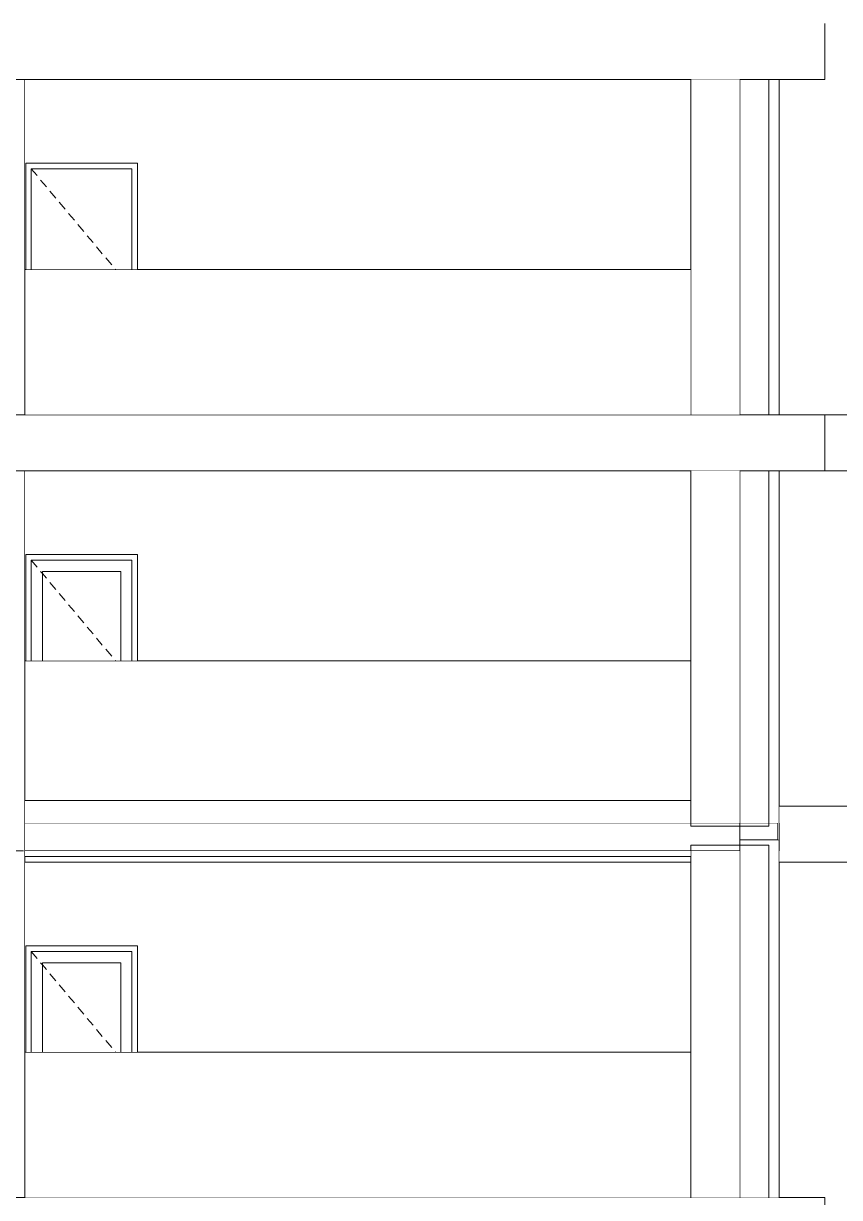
# Model space of a CAD drawing. Header units: millimetres. Extents: x -2171 to 1563, y -1758 to -1505.
# Drawn here: x -152.86 to -145.55, y -1747.78 to -1737.28 of the extents above; entities that cross this region are included whole.
import ezdxf

# ---------------------------------------------------------------- set-up
doc = ezdxf.new("R2010")
doc.units = ezdxf.units.MM
doc.linetypes.add('Wipeout_Contour', pattern=[1000, 0, -1000])
for name, color, linetype in [('Archicad Doors', 7, 'Continuous'), ('Archicad Windows', 7, 'Continuous'), ('Finish - Ceiling', 7, 'Continuous'), ('STATIKA', 7, 'Continuous'), ('Structural - Bearing', 7, 'Continuous')]:
    doc.layers.add(name, color=color, linetype=linetype)
for name, color, linetype, lineweight in [('Archicad Doors_Pen_No__3', 7, 'Continuous', 13), ('Finish - Ceiling_Pen_No__89', 7, 'Continuous', 13), ('Structural - Bearing_Pen_No__88', 7, 'Continuous', 13), ('Structural - Bearing_Pen_No__89', 7, 'Continuous', 13)]:
    doc.layers.add(name, color=color, linetype=linetype, lineweight=lineweight)
for name, color, linetype, lineweight, true_color in [('Archicad Doors_Pen_No__87', 251, 'Continuous', 9, 0x6a6a6a), ('Archicad Windows_Pen_No__87', 251, 'Continuous', 9, 0x6a6a6a), ('STATIKA_Pen_No__61', 251, 'Continuous', 13, 0x6a6a6a), ('Structural - Bearing_Pen_No__102', 254, 'Continuous', 13, 0xcccccc), ('Structural - Bearing_Pen_No__87', 251, 'Continuous', 9, 0x6a6a6a)]:
    doc.layers.add(name, color=color, linetype=linetype, lineweight=lineweight, true_color=true_color)

# ---------------------------------------------------------------- blocks, each defined once
blk = doc.blocks.new('Section Element_34_1')
at = {"color": 254, "linetype": 'Wipeout_Contour', "lineweight": 0, "ltscale": 33127.59547}
blk.add_wipeout([(442, 9820), (430, 9820), (430, 6720), (442, 6720)], dxfattribs=at).dxf.layer = 'Structural - Bearing'
at = {"layer": 'Structural - Bearing_Pen_No__87', "color": 251, "linetype": 'Continuous', "lineweight": 9, "true_color": 0x6a6a6a}
for q in [(442, 6720), (442, 9820)]:
    blk.add_line((442, 9820), q, dxfattribs=at)
blk = doc.blocks.new('Section Element_35_1')
at = {"layer": 'Structural - Bearing_Pen_No__87', "color": 251, "linetype": 'Continuous', "lineweight": 9, "true_color": 0x6a6a6a}
blk.add_line((430, 9820), (-7500, 9820), dxfattribs=at)
blk = doc.blocks.new('Section Element_38_1')
at = {"color": 254, "linetype": 'Wipeout_Contour', "lineweight": 0, "ltscale": 87579.368126}
blk.add_wipeout([(442, 6820), (443, 6820), (443, 8020), (450, 8020), (450, 8970), (1450, 8970), (1450, 8020), (6400, 8020), (6400, 9720), (442, 9720)], dxfattribs=at).dxf.layer = 'Structural - Bearing'
blk = doc.blocks.new('Section Element_39_1')
at = {"layer": 'Structural - Bearing_Pen_No__87', "color": 251, "linetype": 'Continuous', "lineweight": 9, "true_color": 0x6a6a6a}
blk.add_line((7192, 9920), (7192, 9820), dxfattribs=at)
blk = doc.blocks.new('Section Element_40_1')
at = {"color": 254, "linetype": 'Wipeout_Contour', "lineweight": 0, "ltscale": 67868.266862}
blk.add_wipeout([(7192, 9720), (7192, 6720), (7600, 6720), (7600, 6570), (9892, 6570), (9892, 9720)], dxfattribs=at).dxf.layer = 'Structural - Bearing'
at = {"layer": 'Structural - Bearing_Pen_No__87', "color": 251, "linetype": 'Continuous', "lineweight": 9, "true_color": 0x6a6a6a}
for p, q in [((9892, 6570), (9892, 9720)), ((7192, 7820), (7192, 6720))]:
    blk.add_line(p, q, dxfattribs=at)
blk = doc.blocks.new('Section Element_76_1')
at = {"color": 254, "linetype": 'Wipeout_Contour', "lineweight": 0, "ltscale": 46113.667937}
blk.add_wipeout([(442, 9820), (442, 13220), (430, 13220), (430, 9820)], dxfattribs=at).dxf.layer = 'Structural - Bearing'
at = {"layer": 'Structural - Bearing_Pen_No__87', "color": 251, "linetype": 'Continuous', "lineweight": 9, "true_color": 0x6a6a6a}
blk.add_line((442, 13220), (442, 9820), dxfattribs=at)
blk = doc.blocks.new('Section Element_80_1')
at = {"color": 254, "linetype": 'Wipeout_Contour', "lineweight": 0, "ltscale": 121452.507718}
blk.add_wipeout([(6400, 13220), (442, 13220), (442, 10320), (443, 10320), (443, 11520), (450, 11520), (450, 12470), (1450, 12470), (1450, 11520), (6400, 11520)], dxfattribs=at).dxf.layer = 'Structural - Bearing'
blk = doc.blocks.new('Section Element_81_1')
at = {"color": 254, "linetype": 'Wipeout_Contour', "lineweight": 0, "ltscale": 71375.610999}
blk.add_wipeout([(9892, 10220), (9892, 13220), (7192, 13220), (7192, 10220), (8187, 10220)], dxfattribs=at).dxf.layer = 'Structural - Bearing'
at = {"layer": 'Structural - Bearing_Pen_No__87', "color": 251, "linetype": 'Continuous', "lineweight": 9, "true_color": 0x6a6a6a}
blk.add_line((9892, 10220), (9892, 13220), dxfattribs=at)
blk = doc.blocks.new('Section Element_88_1')
at = {"color": 254, "linetype": 'Wipeout_Contour', "lineweight": 0, "ltscale": 90525.124781}
blk.add_wipeout([(7192, 9831), (7192, 9820), (10752, 9820), (10752, 10070), (7192, 10070), (7192, 9920), (7192, 9920)], dxfattribs=at).dxf.layer = 'Structural - Bearing'
at = {"color": 254, "linetype": 'Wipeout_Contour', "lineweight": 0, "ltscale": 68536.563436}
blk.add_wipeout([(7180, 10070), (442, 10070), (442, 9820), (6838, 9820), (6838, 9920), (7180, 9920)], dxfattribs=at).dxf.layer = 'Structural - Bearing'
at = {"layer": 'Structural - Bearing_Pen_No__89', "color": 7, "linetype": 'Continuous', "lineweight": 13}
for p, q in [((442, 10070), (6400, 10070)), ((6400, 10070), (7180, 10070)), ((6400, 10040), (6400, 10070)), ((7180, 9820), (7180, 10070)), ((6400, 9820), (6400, 9870)), ((442, 9820), (6400, 9820)), ((6400, 9820), (7180, 9820))]:
    blk.add_line(p, q, dxfattribs=at)
blk = doc.blocks.new('Section Element_93_1')
at = {"color": 254, "linetype": 'Wipeout_Contour', "lineweight": 0, "ltscale": 60905.179679}
blk.add_wipeout([(430, 13720), (442, 13720), (442, 16720), (430, 16720)], dxfattribs=at).dxf.layer = 'Structural - Bearing'
at = {"layer": 'Structural - Bearing_Pen_No__87', "color": 251, "linetype": 'Continuous', "lineweight": 9, "true_color": 0x6a6a6a}
blk.add_line((442, 16720), (442, 13720), dxfattribs=at)
blk = doc.blocks.new('Section Element_97_1')
at = {"color": 254, "linetype": 'Wipeout_Contour', "lineweight": 0, "ltscale": 155764.665789}
blk.add_wipeout([(442, 16720), (442, 13820), (443, 13820), (443, 15020), (450, 15020), (450, 15970), (1450, 15970), (1450, 15020), (6400, 15020), (6400, 16720)], dxfattribs=at).dxf.layer = 'Structural - Bearing'
blk = doc.blocks.new('Section Element_98_1')
at = {"color": 254, "linetype": 'Wipeout_Contour', "lineweight": 0, "ltscale": 107121.134206}
blk.add_wipeout([(7192, 13720), (9892, 13720), (9892, 16920), (7600, 16920), (7600, 16720), (7192, 16720)], dxfattribs=at).dxf.layer = 'Structural - Bearing'
at = {"layer": 'Structural - Bearing_Pen_No__87', "color": 251, "linetype": 'Continuous', "lineweight": 9, "true_color": 0x6a6a6a}
blk.add_line((9892, 13720), (9892, 16920), dxfattribs=at)
blk = doc.blocks.new('Section Element_114_1')
at = {"color": 254, "linetype": 'Wipeout_Contour', "lineweight": 0, "ltscale": 138287.455125}
blk.add_wipeout([(9892, 16920), (9892, 20220), (7192, 20220), (7192, 17220), (7600, 17220), (7600, 17070), (7600, 16920)], dxfattribs=at).dxf.layer = 'Structural - Bearing'
at = {"layer": 'Structural - Bearing_Pen_No__87', "color": 251, "linetype": 'Continuous', "lineweight": 9, "true_color": 0x6a6a6a}
blk.add_line((9892, 16920), (9892, 20220), dxfattribs=at)
blk = doc.blocks.new('Section Element_228_1')
at = {"layer": 'Structural - Bearing_Pen_No__89', "color": 7, "linetype": 'Continuous', "lineweight": 13}
for p in [(-9250, 6720), (7600, 6570)]:
    blk.add_line(p, (7600, 6720), dxfattribs=at)
blk = doc.blocks.new('Section Element_229_1')
at = {"color": 254, "linetype": 'Wipeout_Contour', "lineweight": 0, "ltscale": 43731.00809}
blk.add_wipeout([(6838, 6720), (7192, 6720), (7192, 9920), (6838, 9920)], dxfattribs=at).dxf.layer = 'Archicad Windows'
at = {"layer": 'Archicad Windows_Pen_No__87', "color": 251, "linetype": 'Continuous', "lineweight": 9, "true_color": 0x6a6a6a}
for p, q in [((6838, 9920), (6838, 6720)), ((7192, 9920), (6838, 9920)), ((7192, 9920), (7192, 6720))]:
    blk.add_line(p, q, dxfattribs=at)
blk = doc.blocks.new('Section Element_230_1')
at = {"color": 254, "linetype": 'Wipeout_Contour', "lineweight": 0, "ltscale": 78970.37316}
blk.add_wipeout([(6838, 10070), (7180, 10070), (7180, 9920), (7192, 9920), (7192, 13220), (6838, 13220)], dxfattribs=at).dxf.layer = 'Archicad Windows'
at = {"layer": 'Archicad Windows_Pen_No__87', "color": 251, "linetype": 'Continuous', "lineweight": 9, "true_color": 0x6a6a6a}
for p, q in [((6838, 13220), (6838, 9920)), ((7192, 13220), (7192, 9920)), ((7192, 9920), (7192, 9920))]:
    blk.add_line(p, q, dxfattribs=at)
blk = doc.blocks.new('Section Element_231_1')
at = {"color": 254, "linetype": 'Wipeout_Contour', "lineweight": 0, "ltscale": 67085.652691}
blk.add_wipeout([(7192, 16720), (6838, 16720), (6838, 13720), (7192, 13720)], dxfattribs=at).dxf.layer = 'Archicad Windows'
at = {"layer": 'Archicad Windows_Pen_No__87', "color": 251, "linetype": 'Continuous', "lineweight": 9, "true_color": 0x6a6a6a}
for p, q in [((6838, 16720), (6838, 13720)), ((7192, 16720), (7192, 13720))]:
    blk.add_line(p, q, dxfattribs=at)
blk = doc.blocks.new('Section Element_233_1')
at = {"color": 254, "linetype": 'Wipeout_Contour', "lineweight": 0, "ltscale": 34306.73801}
blk.add_wipeout([(6400, 8020), (443, 8020), (443, 6720), (6400, 6720)], dxfattribs=at).dxf.layer = 'Structural - Bearing'
at = {"layer": 'Structural - Bearing_Pen_No__87', "color": 251, "linetype": 'Continuous', "lineweight": 9, "true_color": 0x6a6a6a}
for p in [(6400, 8020), (443, 6820)]:
    blk.add_line(p, (443, 8020), dxfattribs=at)
blk = doc.blocks.new('Section Element_234_1')
at = {"color": 254, "linetype": 'Wipeout_Contour', "lineweight": 0, "ltscale": 47086.91445}
blk.add_wipeout([(6400, 11520), (443, 11520), (443, 10270), (6400, 10270)], dxfattribs=at).dxf.layer = 'Structural - Bearing'
at = {"color": 254, "linetype": 'Wipeout_Contour', "lineweight": 0, "ltscale": 42826.987473}
blk.add_wipeout([(6400, 9770), (443, 9770), (443, 9720), (6400, 9720)], dxfattribs=at).dxf.layer = 'Structural - Bearing'
at = {"layer": 'Structural - Bearing_Pen_No__87', "color": 251, "linetype": 'Continuous', "lineweight": 9, "true_color": 0x6a6a6a}
for p, q in [((6400, 11520), (443, 11520)), ((443, 10270), (443, 11520)), ((443, 9720), (443, 9770)), ((6400, 9720), (443, 9720))]:
    blk.add_line(p, q, dxfattribs=at)
blk = doc.blocks.new('Section Element_237_1')
at = {"color": 254, "linetype": 'Wipeout_Contour', "lineweight": 0, "ltscale": 75753.571422}
blk.add_wipeout([(-9250, 17070), (-9250, 16820), (7600, 16820), (7600, 17070)], dxfattribs=at).dxf.layer = 'Structural - Bearing'
at = {"layer": 'Structural - Bearing_Pen_No__89', "color": 7, "linetype": 'Continuous', "lineweight": 13}
blk.add_line((7600, 16820), (7600, 17070), dxfattribs=at)
blk = doc.blocks.new('Section Element_238_1')
at = {"color": 254, "linetype": 'Wipeout_Contour', "lineweight": 0, "ltscale": 76470.253821}
blk.add_wipeout([(-9250, 17220), (-9250, 17070), (7600, 17070), (7600, 17220)], dxfattribs=at).dxf.layer = 'Structural - Bearing'
at = {"layer": 'Structural - Bearing_Pen_No__89', "color": 7, "linetype": 'Continuous', "lineweight": 13}
blk.add_line((7600, 17070), (7600, 17220), dxfattribs=at)
blk = doc.blocks.new('Section Element_239_1')
at = {"color": 254, "linetype": 'Wipeout_Contour', "lineweight": 0, "ltscale": 65319.685121}
blk.add_wipeout([(7600, 13570), (7600, 13320), (10752, 13320), (10752, 13570)], dxfattribs=at).dxf.layer = 'Structural - Bearing'
at = {"color": 254, "linetype": 'Wipeout_Contour', "lineweight": 0, "ltscale": 63528.541745}
blk.add_wipeout([(-9250, 13320), (7600, 13320), (7600, 13570), (-9250, 13570)], dxfattribs=at).dxf.layer = 'Structural - Bearing'
at = {"layer": 'Structural - Bearing_Pen_No__89', "color": 7, "linetype": 'Continuous', "lineweight": 13}
blk.add_line((7600, 13320), (7600, 13570), dxfattribs=at)
blk = doc.blocks.new('Section Element_395_1')
at = {"color": 254, "linetype": 'Wipeout_Contour', "lineweight": 0, "ltscale": 53082.178721}
blk.add_wipeout([(7192, 10070), (9800, 10070), (9800, 10220), (7192, 10220)], dxfattribs=at).dxf.layer = 'Structural - Bearing'
at = {"color": 254, "linetype": 'Wipeout_Contour', "lineweight": 0, "ltscale": 66781.428241}
blk.add_wipeout([(13257, 10220), (13257, 10070), (13261, 10070), (13261, 10220)], dxfattribs=at).dxf.layer = 'Structural - Bearing'
at = {"color": 254, "linetype": 'Wipeout_Contour', "lineweight": 0, "ltscale": 57775.694864}
blk.add_wipeout([(9800, 10220), (9800, 10070), (10752, 10070), (10752, 10220)], dxfattribs=at).dxf.layer = 'Structural - Bearing'
at = {"layer": 'Structural - Bearing_Pen_No__89', "color": 7, "linetype": 'Continuous', "lineweight": 13}
blk.add_line((7192, 10220), (9800, 10220), dxfattribs=at)
at = {"color": 254, "linetype": 'Wipeout_Contour', "lineweight": 0, "ltscale": 59250.659779}
blk.add_wipeout([(10752, 10220), (10752, 10070), (10835, 10070), (10835, 10220)], dxfattribs=at).dxf.layer = 'Structural - Bearing'
at = {"layer": 'Structural - Bearing_Pen_No__89', "color": 7, "linetype": 'Continuous', "lineweight": 13}
blk.add_line((9800, 10220), (10752, 10220), dxfattribs=at)
at = {"color": 254, "linetype": 'Wipeout_Contour', "lineweight": 0, "ltscale": 59614.423405}
blk.add_wipeout([(10835, 10220), (10835, 10070), (11000, 10070), (11000, 10220)], dxfattribs=at).dxf.layer = 'Structural - Bearing'
at = {"layer": 'Structural - Bearing_Pen_No__89', "color": 7, "linetype": 'Continuous', "lineweight": 13}
blk.add_line((10752, 10220), (10835, 10220), dxfattribs=at)
at = {"color": 254, "linetype": 'Wipeout_Contour', "lineweight": 0, "ltscale": 60101.017852}
blk.add_wipeout([(11000, 10220), (11000, 10070), (11166, 10070), (11166, 10220)], dxfattribs=at).dxf.layer = 'Structural - Bearing'
at = {"layer": 'Structural - Bearing_Pen_No__89', "color": 7, "linetype": 'Continuous', "lineweight": 13}
blk.add_line((10835, 10220), (11000, 10220), dxfattribs=at)
at = {"color": 254, "linetype": 'Wipeout_Contour', "lineweight": 0, "ltscale": 60588.141662}
blk.add_wipeout([(11166, 10220), (11166, 10070), (11329, 10070), (11329, 10220)], dxfattribs=at).dxf.layer = 'Structural - Bearing'
at = {"layer": 'Structural - Bearing_Pen_No__89', "color": 7, "linetype": 'Continuous', "lineweight": 13}
blk.add_line((11000, 10220), (11166, 10220), dxfattribs=at)
at = {"color": 254, "linetype": 'Wipeout_Contour', "lineweight": 0, "ltscale": 61073.865943}
blk.add_wipeout([(11492, 10070), (11492, 10220), (11329, 10220), (11329, 10070)], dxfattribs=at).dxf.layer = 'Structural - Bearing'
at = {"layer": 'Structural - Bearing_Pen_No__89', "color": 7, "linetype": 'Continuous', "lineweight": 13}
blk.add_line((11166, 10220), (11329, 10220), dxfattribs=at)
at = {"color": 254, "linetype": 'Wipeout_Contour', "lineweight": 0, "ltscale": 61556.239279}
blk.add_wipeout([(11492, 10220), (11492, 10070), (11651, 10070), (11651, 10220)], dxfattribs=at).dxf.layer = 'Structural - Bearing'
at = {"layer": 'Structural - Bearing_Pen_No__89', "color": 7, "linetype": 'Continuous', "lineweight": 13}
blk.add_line((11329, 10220), (11492, 10220), dxfattribs=at)
at = {"color": 254, "linetype": 'Wipeout_Contour', "lineweight": 0, "ltscale": 62033.298371}
blk.add_wipeout([(11651, 10220), (11651, 10070), (11808, 10070), (11808, 10220)], dxfattribs=at).dxf.layer = 'Structural - Bearing'
at = {"layer": 'Structural - Bearing_Pen_No__89', "color": 7, "linetype": 'Continuous', "lineweight": 13}
blk.add_line((11492, 10220), (11651, 10220), dxfattribs=at)
at = {"color": 254, "linetype": 'Wipeout_Contour', "lineweight": 0, "ltscale": 62503.078917}
blk.add_wipeout([(11808, 10220), (11808, 10070), (11961, 10070), (11961, 10220)], dxfattribs=at).dxf.layer = 'Structural - Bearing'
at = {"layer": 'Structural - Bearing_Pen_No__89', "color": 7, "linetype": 'Continuous', "lineweight": 13}
blk.add_line((11651, 10220), (11808, 10220), dxfattribs=at)
at = {"color": 254, "linetype": 'Wipeout_Contour', "lineweight": 0, "ltscale": 62963.626517}
blk.add_wipeout([(11961, 10220), (11961, 10070), (12110, 10070), (12110, 10220)], dxfattribs=at).dxf.layer = 'Structural - Bearing'
at = {"layer": 'Structural - Bearing_Pen_No__89', "color": 7, "linetype": 'Continuous', "lineweight": 13}
blk.add_line((11808, 10220), (11961, 10220), dxfattribs=at)
at = {"color": 254, "linetype": 'Wipeout_Contour', "lineweight": 0, "ltscale": 63413.007548}
blk.add_wipeout([(12110, 10220), (12110, 10070), (12254, 10070), (12254, 10220)], dxfattribs=at).dxf.layer = 'Structural - Bearing'
at = {"layer": 'Structural - Bearing_Pen_No__89', "color": 7, "linetype": 'Continuous', "lineweight": 13}
blk.add_line((11961, 10220), (12110, 10220), dxfattribs=at)
at = {"color": 254, "linetype": 'Wipeout_Contour', "lineweight": 0, "ltscale": 63849.319906}
blk.add_wipeout([(12254, 10220), (12254, 10070), (12393, 10070), (12393, 10220)], dxfattribs=at).dxf.layer = 'Structural - Bearing'
at = {"layer": 'Structural - Bearing_Pen_No__89', "color": 7, "linetype": 'Continuous', "lineweight": 13}
blk.add_line((12110, 10220), (12254, 10220), dxfattribs=at)
at = {"color": 254, "linetype": 'Wipeout_Contour', "lineweight": 0, "ltscale": 64270.703538}
blk.add_wipeout([(12393, 10070), (12526, 10070), (12526, 10220), (12393, 10220)], dxfattribs=at).dxf.layer = 'Structural - Bearing'
at = {"layer": 'Structural - Bearing_Pen_No__89', "color": 7, "linetype": 'Continuous', "lineweight": 13}
blk.add_line((12254, 10220), (12393, 10220), dxfattribs=at)
at = {"color": 254, "linetype": 'Wipeout_Contour', "lineweight": 0, "ltscale": 64675.350679}
blk.add_wipeout([(12526, 10070), (12653, 10070), (12653, 10220), (12526, 10220)], dxfattribs=at).dxf.layer = 'Structural - Bearing'
at = {"layer": 'Structural - Bearing_Pen_No__89', "color": 7, "linetype": 'Continuous', "lineweight": 13}
blk.add_line((12393, 10220), (12526, 10220), dxfattribs=at)
at = {"color": 254, "linetype": 'Wipeout_Contour', "lineweight": 0, "ltscale": 65061.515765}
blk.add_wipeout([(12653, 10220), (12653, 10070), (12774, 10070), (12774, 10220)], dxfattribs=at).dxf.layer = 'Structural - Bearing'
at = {"layer": 'Structural - Bearing_Pen_No__89', "color": 7, "linetype": 'Continuous', "lineweight": 13}
blk.add_line((12526, 10220), (12653, 10220), dxfattribs=at)
at = {"color": 254, "linetype": 'Wipeout_Contour', "lineweight": 0, "ltscale": 65427.524833}
blk.add_wipeout([(12887, 10220), (12774, 10220), (12774, 10070), (12887, 10070)], dxfattribs=at).dxf.layer = 'Structural - Bearing'
at = {"layer": 'Structural - Bearing_Pen_No__89', "color": 7, "linetype": 'Continuous', "lineweight": 13}
blk.add_line((12653, 10220), (12774, 10220), dxfattribs=at)
at = {"color": 254, "linetype": 'Wipeout_Contour', "lineweight": 0, "ltscale": 65771.784685}
blk.add_wipeout([(12887, 10220), (12887, 10070), (12993, 10070), (12993, 10220)], dxfattribs=at).dxf.layer = 'Structural - Bearing'
at = {"layer": 'Structural - Bearing_Pen_No__89', "color": 7, "linetype": 'Continuous', "lineweight": 13}
blk.add_line((12774, 10220), (12887, 10220), dxfattribs=at)
at = {"color": 254, "linetype": 'Wipeout_Contour', "lineweight": 0, "ltscale": 66092.791263}
blk.add_wipeout([(12993, 10220), (12993, 10070), (13091, 10070), (13091, 10220)], dxfattribs=at).dxf.layer = 'Structural - Bearing'
at = {"layer": 'Structural - Bearing_Pen_No__89', "color": 7, "linetype": 'Continuous', "lineweight": 13}
blk.add_line((12887, 10220), (12993, 10220), dxfattribs=at)
at = {"color": 254, "linetype": 'Wipeout_Contour', "lineweight": 0, "ltscale": 66389.137679}
blk.add_wipeout([(13091, 10220), (13091, 10070), (13180, 10070), (13180, 10220)], dxfattribs=at).dxf.layer = 'Structural - Bearing'
at = {"layer": 'Structural - Bearing_Pen_No__89', "color": 7, "linetype": 'Continuous', "lineweight": 13}
blk.add_line((12993, 10220), (13091, 10220), dxfattribs=at)
at = {"color": 254, "linetype": 'Wipeout_Contour', "lineweight": 0, "ltscale": 66652.881047}
blk.add_wipeout([(13257, 10220), (13180, 10220), (13180, 10070), (13257, 10070)], dxfattribs=at).dxf.layer = 'Structural - Bearing'
at = {"layer": 'Structural - Bearing_Pen_No__89', "color": 7, "linetype": 'Continuous', "lineweight": 13}
blk.add_line((13091, 10220), (13180, 10220), dxfattribs=at)
at = {"color": 254, "linetype": 'Wipeout_Contour', "lineweight": 0, "ltscale": 66902.752035}
blk.add_wipeout([(13261, 10220), (13261, 10070), (13334, 10070), (13334, 10220)], dxfattribs=at).dxf.layer = 'Structural - Bearing'
at = {"layer": 'Structural - Bearing_Pen_No__102', "color": 254, "linetype": 'Continuous', "lineweight": 13, "true_color": 0xcccccc}
blk.add_line((13257, 10220), (13261, 10220), dxfattribs=at)
at = {"layer": 'Structural - Bearing_Pen_No__89', "color": 7, "linetype": 'Continuous', "lineweight": 13}
blk.add_line((13180, 10220), (13257, 10220), dxfattribs=at)
at = {"color": 254, "linetype": 'Wipeout_Contour', "lineweight": 0, "ltscale": 67117.755491}
blk.add_wipeout([(13334, 10070), (13397, 10070), (13397, 10220), (13334, 10220)], dxfattribs=at).dxf.layer = 'Structural - Bearing'
at = {"layer": 'Structural - Bearing_Pen_No__102', "color": 254, "linetype": 'Continuous', "lineweight": 13, "true_color": 0xcccccc}
blk.add_line((13261, 10220), (13334, 10220), dxfattribs=at)
at = {"color": 254, "linetype": 'Wipeout_Contour', "lineweight": 0, "ltscale": 67303.581493}
blk.add_wipeout([(13397, 10220), (13397, 10070), (13450, 10070), (13450, 10220)], dxfattribs=at).dxf.layer = 'Structural - Bearing'
at = {"layer": 'Structural - Bearing_Pen_No__102', "color": 254, "linetype": 'Continuous', "lineweight": 13, "true_color": 0xcccccc}
blk.add_line((13334, 10220), (13397, 10220), dxfattribs=at)
at = {"color": 254, "linetype": 'Wipeout_Contour', "lineweight": 0, "ltscale": 67459.407432}
blk.add_wipeout([(13450, 10220), (13450, 10070), (13494, 10070), (13494, 10220)], dxfattribs=at).dxf.layer = 'Structural - Bearing'
at = {"color": 254, "linetype": 'Wipeout_Contour', "lineweight": 0, "ltscale": 67584.542738}
blk.add_wipeout([(13494, 10220), (13494, 10070), (13528, 10070), (13528, 10220)], dxfattribs=at).dxf.layer = 'Structural - Bearing'
at = {"layer": 'Structural - Bearing_Pen_No__102', "color": 254, "linetype": 'Continuous', "lineweight": 13, "true_color": 0xcccccc}
blk.add_line((13397, 10220), (13450, 10220), dxfattribs=at)
at = {"color": 254, "linetype": 'Wipeout_Contour', "lineweight": 0, "ltscale": 67678.432367}
blk.add_wipeout([(13528, 10220), (13528, 10070), (13553, 10070), (13553, 10220)], dxfattribs=at).dxf.layer = 'Structural - Bearing'
at = {"layer": 'Structural - Bearing_Pen_No__102', "color": 254, "linetype": 'Continuous', "lineweight": 13, "true_color": 0xcccccc}
blk.add_line((13450, 10220), (13494, 10220), dxfattribs=at)
at = {"color": 254, "linetype": 'Wipeout_Contour', "lineweight": 0, "ltscale": 67740.659593}
blk.add_wipeout([(13567, 10220), (13553, 10220), (13553, 10070), (13567, 10070)], dxfattribs=at).dxf.layer = 'Structural - Bearing'
at = {"color": 254, "linetype": 'Wipeout_Contour', "lineweight": 0, "ltscale": 67770.948099}
blk.add_wipeout([(13567, 10220), (13567, 10070), (13572, 10070), (13572, 10220)], dxfattribs=at).dxf.layer = 'Structural - Bearing'
at = {"layer": 'Structural - Bearing_Pen_No__102', "color": 254, "linetype": 'Continuous', "lineweight": 13, "true_color": 0xcccccc}
for p, q in [((13494, 10220), (13528, 10220)), ((13528, 10220), (13553, 10220)), ((13553, 10220), (13567, 10220)), ((13567, 10220), (13572, 10220)), ((13572, 10070), (13572, 10220))]:
    blk.add_line(p, q, dxfattribs=at)
blk = doc.blocks.new('Section Element_396_1')
at = {"color": 254, "linetype": 'Wipeout_Contour', "lineweight": 0, "ltscale": 64207.340544}
blk.add_wipeout([(-9250, 13720), (-9250, 13570), (7600, 13570), (7600, 13720)], dxfattribs=at).dxf.layer = 'Structural - Bearing'
at = {"color": 254, "linetype": 'Wipeout_Contour', "lineweight": 0, "ltscale": 64836.741575}
blk.add_wipeout([(9800, 13720), (7600, 13720), (7600, 13570), (9800, 13570)], dxfattribs=at).dxf.layer = 'Structural - Bearing'
at = {"layer": 'Structural - Bearing_Pen_No__89', "color": 7, "linetype": 'Continuous', "lineweight": 13}
for p, q in [((-9250, 13720), (7600, 13720)), ((7600, 13720), (9800, 13720)), ((7600, 13570), (7600, 13720))]:
    blk.add_line(p, q, dxfattribs=at)
blk = doc.blocks.new('Section Element_402_1')
at = {"color": 254, "linetype": 'Wipeout_Contour', "lineweight": 0, "ltscale": 53318.46931}
blk.add_wipeout([(7192, 9720), (10752, 9720), (10752, 9820), (7192, 9820)], dxfattribs=at).dxf.layer = 'Structural - Bearing'
at = {"layer": 'Structural - Bearing_Pen_No__87', "color": 251, "linetype": 'Continuous', "lineweight": 9, "true_color": 0x6a6a6a}
blk.add_line((10752, 9720), (7192, 9720), dxfattribs=at)
blk = doc.blocks.new('Section Element_414_1')
at = {"color": 254, "linetype": 'Wipeout_Contour', "lineweight": 0, "ltscale": 64742.333145}
blk.add_wipeout([(10752, 13320), (7600, 13320), (7600, 13220), (10752, 13220)], dxfattribs=at).dxf.layer = 'Structural - Bearing'
at = {"layer": 'Structural - Bearing_Pen_No__87', "color": 251, "linetype": 'Continuous', "lineweight": 9, "true_color": 0x6a6a6a}
for p, q in [((10752, 13220), (10752, 13320)), ((7600, 13220), (10752, 13220))]:
    blk.add_line(p, q, dxfattribs=at)
blk = doc.blocks.new('Section Element_415_1')
at = {"color": 254, "linetype": 'Wipeout_Contour', "lineweight": 0, "ltscale": 61021.019391}
blk.add_wipeout([(7600, 13220), (7600, 13320), (7450, 13320), (7450, 13220)], dxfattribs=at).dxf.layer = 'Structural - Bearing'
at = {"layer": 'Structural - Bearing_Pen_No__87', "color": 251, "linetype": 'Continuous', "lineweight": 9, "true_color": 0x6a6a6a}
for p, q in [((7600, 13320), (7600, 13220)), ((7600, 13220), (7450, 13220))]:
    blk.add_line(p, q, dxfattribs=at)
blk = doc.blocks.new('Section Element_416_1')
at = {"color": 254, "linetype": 'Wipeout_Contour', "lineweight": 0, "ltscale": 62788.155943}
blk.add_wipeout([(-9250, 13320), (-9250, 13220), (7450, 13220), (7450, 13320)], dxfattribs=at).dxf.layer = 'Structural - Bearing'
at = {"layer": 'Structural - Bearing_Pen_No__87', "color": 251, "linetype": 'Continuous', "lineweight": 9, "true_color": 0x6a6a6a}
blk.add_line((-9250, 13220), (7450, 13220), dxfattribs=at)
blk = doc.blocks.new('Section Element_421_1')
at = {"color": 254, "linetype": 'Wipeout_Contour', "lineweight": 0, "ltscale": 73524.204929}
blk.add_wipeout([(7600, 16720), (7600, 16820), (7450, 16820), (7450, 16720)], dxfattribs=at).dxf.layer = 'Structural - Bearing'
at = {"layer": 'Structural - Bearing_Pen_No__87', "color": 251, "linetype": 'Continuous', "lineweight": 9, "true_color": 0x6a6a6a}
for p, q in [((7600, 16820), (7600, 16720)), ((7600, 16720), (7450, 16720))]:
    blk.add_line(p, q, dxfattribs=at)
blk = doc.blocks.new('Section Element_422_1')
at = {"color": 254, "linetype": 'Wipeout_Contour', "lineweight": 0, "ltscale": 75004.571979}
blk.add_wipeout([(-9250, 16820), (-9250, 16720), (7450, 16720), (7450, 16820)], dxfattribs=at).dxf.layer = 'Structural - Bearing'
at = {"layer": 'Structural - Bearing_Pen_No__87', "color": 251, "linetype": 'Continuous', "lineweight": 9, "true_color": 0x6a6a6a}
blk.add_line((-9250, 16720), (7450, 16720), dxfattribs=at)
blk = doc.blocks.new('Section Element_516_1')
at = {"layer": 'Archicad Windows_Pen_No__87', "color": 251, "linetype": 'Continuous', "lineweight": 9, "true_color": 0x6a6a6a}
blk.add_line((7192, 7820), (7192, 9720), dxfattribs=at)
blk.add_line((7192, 7820), (7192, 9720), dxfattribs=at)
blk = doc.blocks.new('Section Element_528_1')
at = {"color": 254, "linetype": 'Wipeout_Contour', "lineweight": 0, "ltscale": 39020.135423}
blk.add_wipeout([(442, 9770), (442, 9720), (443, 9720), (443, 9770)], dxfattribs=at).dxf.layer = 'Finish - Ceiling'
at = {"layer": 'Finish - Ceiling_Pen_No__89', "color": 7, "linetype": 'Continuous', "lineweight": 13}
blk.add_line((442, 9720), (443, 9720), dxfattribs=at)
blk = doc.blocks.new('Section Element_566_1')
at = {"color": 254, "linetype": 'Wipeout_Contour', "lineweight": 0, "ltscale": 27137.78566}
blk.add_wipeout([(442, 6720), (443, 6720), (443, 6820), (442, 6820)], dxfattribs=at).dxf.layer = 'STATIKA'
at = {"layer": 'STATIKA_Pen_No__61', "color": 251, "linetype": 'Continuous', "lineweight": 13, "true_color": 0x6a6a6a}
for p in [(442, 6820), (443, 6720)]:
    blk.add_line(p, (443, 6820), dxfattribs=at)
blk = doc.blocks.new('Section Element_569_1')
at = {"layer": 'Structural - Bearing_Pen_No__88', "color": 7, "linetype": 'Continuous', "lineweight": 13}
blk.add_line((7100, 6720), (7100, 9870), dxfattribs=at)
at = {"color": 254, "linetype": 'Wipeout_Contour', "lineweight": 0, "ltscale": 42554.301228}
blk.add_wipeout([(6400, 9820), (6400, 6720), (6838, 6720), (6838, 9820)], dxfattribs=at).dxf.layer = 'Structural - Bearing'
at = {"layer": 'Structural - Bearing_Pen_No__88', "color": 7, "linetype": 'Continuous', "lineweight": 13}
for p, q in [((6400, 9870), (7100, 9870)), ((6400, 6720), (6400, 9820))]:
    blk.add_line(p, q, dxfattribs=at)
blk = doc.blocks.new('Section Element_571_1')
at = {"color": 254, "linetype": 'Wipeout_Contour', "lineweight": 0, "ltscale": 44391.314159}
blk.add_wipeout([(442, 10270), (442, 10070), (6400, 10070), (6400, 10270)], dxfattribs=at).dxf.layer = 'STATIKA'
at = {"color": 254, "linetype": 'Wipeout_Contour', "lineweight": 0, "ltscale": 43010.481745}
blk.add_wipeout([(442, 9770), (6400, 9770), (6400, 9820), (442, 9820)], dxfattribs=at).dxf.layer = 'STATIKA'
at = {"layer": 'STATIKA_Pen_No__61', "color": 251, "linetype": 'Continuous', "lineweight": 13, "true_color": 0x6a6a6a}
for p, q in [((442, 10270), (6400, 10270)), ((442, 9770), (6400, 9770))]:
    blk.add_line(p, q, dxfattribs=at)
blk = doc.blocks.new('Section Element_574_1')
at = {"layer": 'Structural - Bearing_Pen_No__88', "color": 7, "linetype": 'Continuous', "lineweight": 13}
blk.add_line((7100, 10040), (7100, 13220), dxfattribs=at)
at = {"color": 254, "linetype": 'Wipeout_Contour', "lineweight": 0, "ltscale": 53674.931871}
blk.add_wipeout([(6838, 13220), (6400, 13220), (6400, 10070), (6838, 10070)], dxfattribs=at).dxf.layer = 'Structural - Bearing'
at = {"layer": 'Structural - Bearing_Pen_No__88', "color": 7, "linetype": 'Continuous', "lineweight": 13}
for p, q in [((6400, 10070), (6400, 13220)), ((6400, 10040), (7100, 10040))]:
    blk.add_line(p, q, dxfattribs=at)
blk = doc.blocks.new('Section Element_577_1')
at = {"layer": 'Structural - Bearing_Pen_No__88', "color": 7, "linetype": 'Continuous', "lineweight": 13}
blk.add_line((7100, 13720), (7100, 16720), dxfattribs=at)
at = {"color": 254, "linetype": 'Wipeout_Contour', "lineweight": 0, "ltscale": 66435.828301}
blk.add_wipeout([(6400, 13720), (6838, 13720), (6838, 16720), (6400, 16720)], dxfattribs=at).dxf.layer = 'Structural - Bearing'
at = {"layer": 'Structural - Bearing_Pen_No__88', "color": 7, "linetype": 'Continuous', "lineweight": 13}
blk.add_line((6400, 13720), (6400, 16720), dxfattribs=at)
blk = doc.blocks.new('Section Element_582_1')
at = {"color": 254, "linetype": 'Wipeout_Contour', "lineweight": 0, "ltscale": 41217.964885}
blk.add_wipeout([(443, 10320), (442, 10320), (442, 10270), (443, 10270)], dxfattribs=at).dxf.layer = 'STATIKA'
at = {"layer": 'STATIKA_Pen_No__61', "color": 251, "linetype": 'Continuous', "lineweight": 13, "true_color": 0x6a6a6a}
blk.add_line((442, 10320), (443, 10320), dxfattribs=at)
blk = doc.blocks.new('Section Element_584_1')
at = {"color": 254, "linetype": 'Wipeout_Contour', "lineweight": 0, "ltscale": 60219.28634}
blk.add_wipeout([(6400, 15020), (443, 15020), (443, 13720), (6400, 13720)], dxfattribs=at).dxf.layer = 'Structural - Bearing'
at = {"layer": 'Structural - Bearing_Pen_No__87', "color": 251, "linetype": 'Continuous', "lineweight": 9, "true_color": 0x6a6a6a}
for p in [(6400, 15020), (443, 13820)]:
    blk.add_line(p, (443, 15020), dxfattribs=at)
blk = doc.blocks.new('Section Element_591_1')
at = {"color": 254, "linetype": 'Wipeout_Contour', "lineweight": 0, "ltscale": 33933.507025}
blk.add_wipeout([(450, 8920), (450, 8020), (500, 8020), (500, 8920)], dxfattribs=at).dxf.layer = 'Archicad Doors'
at = {"color": 254, "linetype": 'Wipeout_Contour', "lineweight": 0, "ltscale": 34357.510721}
blk.add_wipeout([(1400, 8020), (1450, 8020), (1450, 8920), (1400, 8920)], dxfattribs=at).dxf.layer = 'Archicad Doors'
at = {"color": 254, "linetype": 'Wipeout_Contour', "lineweight": 0, "ltscale": 53998.236527}
blk.add_wipeout([(1450, 8970), (450, 8970), (450, 8920), (500, 8920), (1400, 8920), (1450, 8920)], dxfattribs=at).dxf.layer = 'Archicad Doors'
at = {"color": 254, "linetype": 'Wipeout_Contour', "lineweight": 0, "ltscale": 33752.500514}
blk.add_wipeout([(500, 8820), (500, 8020), (600, 8020), (600, 8820)], dxfattribs=at).dxf.layer = 'Archicad Doors'
at = {"color": 254, "linetype": 'Wipeout_Contour', "lineweight": 0, "ltscale": 34111.597141}
blk.add_wipeout([(1300, 8020), (1400, 8020), (1400, 8820), (1300, 8820)], dxfattribs=at).dxf.layer = 'Archicad Doors'
at = {"color": 254, "linetype": 'Wipeout_Contour', "lineweight": 0, "ltscale": 53482.348245}
blk.add_wipeout([(500, 8920), (500, 8820), (600, 8820), (1300, 8820), (1400, 8820), (1400, 8920)], dxfattribs=at).dxf.layer = 'Archicad Doors'
at = {"layer": 'Archicad Doors_Pen_No__3', "color": 7, "linetype": 'Continuous', "lineweight": 13}
for p, q in [((500, 8920), (500, 8820)), ((1400, 8920), (500, 8920)), ((500, 8820), (500, 8020)), ((1400, 8820), (1400, 8920)), ((1400, 8020), (1400, 8820))]:
    blk.add_line(p, q, dxfattribs=at)
at = {"layer": 'Archicad Doors_Pen_No__87', "color": 251, "linetype": 'Continuous', "lineweight": 9, "true_color": 0x6a6a6a}
for p, q in [((450, 8020), (450, 8970)), ((450, 8970), (1450, 8970)), ((1450, 8970), (1450, 8020))]:
    blk.add_line(p, q, dxfattribs=at)
at = {"color": 254, "linetype": 'Wipeout_Contour', "lineweight": 0, "ltscale": 33922.709097}
blk.add_wipeout([(600, 8820), (600, 8020), (1300, 8020), (1300, 8820)], dxfattribs=at).dxf.layer = 'Archicad Doors'
at = {"layer": 'Archicad Doors_Pen_No__3', "color": 7, "linetype": 'Continuous', "lineweight": 13}
for p, q in [((500, 8920), (551, 8859)), ((583, 8820), (635, 8759)), ((600, 8020), (600, 8820)), ((600, 8820), (1300, 8820)), ((1300, 8820), (1300, 8020)), ((667, 8721), (718, 8659)), ((750, 8621), (802, 8560)), ((834, 8521), (885, 8460)), ((917, 8422), (969, 8360)), ((1001, 8322), (1052, 8261)), ((1084, 8222), (1135, 8161)), ((1168, 8123), (1219, 8061)), ((1251, 8023), (1253, 8020))]:
    blk.add_line(p, q, dxfattribs=at)
blk = doc.blocks.new('Section Element_592_1')
at = {"color": 254, "linetype": 'Wipeout_Contour', "lineweight": 0, "ltscale": 61909.258901}
blk.add_wipeout([(450, 15920), (450, 15020), (500, 15020), (500, 15920)], dxfattribs=at).dxf.layer = 'Archicad Doors'
at = {"color": 254, "linetype": 'Wipeout_Contour', "lineweight": 0, "ltscale": 62142.241704}
blk.add_wipeout([(1400, 15020), (1450, 15020), (1450, 15920), (1400, 15920)], dxfattribs=at).dxf.layer = 'Archicad Doors'
at = {"color": 254, "linetype": 'Wipeout_Contour', "lineweight": 0, "ltscale": 95832.520644}
blk.add_wipeout([(1450, 15970), (450, 15970), (450, 15920), (500, 15920), (1400, 15920), (1450, 15920)], dxfattribs=at).dxf.layer = 'Archicad Doors'
at = {"color": 254, "linetype": 'Wipeout_Contour', "lineweight": 0, "ltscale": 62022.69267}
blk.add_wipeout([(500, 15920), (500, 15020), (1400, 15020), (1400, 15920)], dxfattribs=at).dxf.layer = 'Archicad Doors'
at = {"layer": 'Archicad Doors_Pen_No__3', "color": 7, "linetype": 'Continuous', "lineweight": 13}
for p, q in [((500, 15920), (551, 15859)), ((1400, 15920), (500, 15920)), ((500, 15920), (500, 15020)), ((1400, 15020), (1400, 15920)), ((583, 15820), (635, 15759)), ((667, 15721), (718, 15659)), ((750, 15621), (802, 15560)), ((834, 15521), (885, 15460)), ((917, 15422), (969, 15360)), ((1001, 15322), (1052, 15261)), ((1084, 15222), (1135, 15161)), ((1168, 15123), (1219, 15061)), ((1251, 15023), (1253, 15020))]:
    blk.add_line(p, q, dxfattribs=at)
at = {"layer": 'Archicad Doors_Pen_No__87', "color": 251, "linetype": 'Continuous', "lineweight": 9, "true_color": 0x6a6a6a}
for p, q in [((450, 15020), (450, 15970)), ((450, 15970), (1450, 15970)), ((1450, 15970), (1450, 15020))]:
    blk.add_line(p, q, dxfattribs=at)
blk = doc.blocks.new('Section Element_605_1')
at = {"color": 254, "linetype": 'Wipeout_Contour', "lineweight": 0, "ltscale": 55108.389448}
blk.add_wipeout([(442, 13720), (443, 13720), (443, 13820), (442, 13820)], dxfattribs=at).dxf.layer = 'STATIKA'
at = {"layer": 'STATIKA_Pen_No__61', "color": 251, "linetype": 'Continuous', "lineweight": 13, "true_color": 0x6a6a6a}
for p in [(442, 13820), (443, 13720)]:
    blk.add_line(p, (443, 13820), dxfattribs=at)
blk = doc.blocks.new('Section Element_606_1')
at = {"color": 254, "linetype": 'Wipeout_Contour', "lineweight": 0, "ltscale": 47917.824823}
blk.add_wipeout([(450, 12420), (450, 11520), (500, 11520), (500, 12420)], dxfattribs=at).dxf.layer = 'Archicad Doors'
at = {"color": 254, "linetype": 'Wipeout_Contour', "lineweight": 0, "ltscale": 48218.616077}
blk.add_wipeout([(1400, 12420), (1400, 11520), (1450, 11520), (1450, 12420)], dxfattribs=at).dxf.layer = 'Archicad Doors'
at = {"color": 254, "linetype": 'Wipeout_Contour', "lineweight": 0, "ltscale": 74892.276931}
blk.add_wipeout([(1450, 12470), (450, 12470), (450, 12420), (500, 12420), (1400, 12420), (1450, 12420)], dxfattribs=at).dxf.layer = 'Archicad Doors'
at = {"color": 254, "linetype": 'Wipeout_Contour', "lineweight": 0, "ltscale": 47731.184842}
blk.add_wipeout([(500, 12320), (500, 11520), (600, 11520), (600, 12320)], dxfattribs=at).dxf.layer = 'Archicad Doors'
at = {"color": 254, "linetype": 'Wipeout_Contour', "lineweight": 0, "ltscale": 47985.518623}
blk.add_wipeout([(1300, 11520), (1400, 11520), (1400, 12320), (1300, 12320)], dxfattribs=at).dxf.layer = 'Archicad Doors'
at = {"color": 254, "linetype": 'Wipeout_Contour', "lineweight": 0, "ltscale": 74380.071955}
blk.add_wipeout([(500, 12420), (500, 12320), (600, 12320), (1300, 12320), (1400, 12320), (1400, 12420)], dxfattribs=at).dxf.layer = 'Archicad Doors'
at = {"layer": 'Archicad Doors_Pen_No__3', "color": 7, "linetype": 'Continuous', "lineweight": 13}
for p, q in [((500, 12420), (500, 12320)), ((1400, 12420), (500, 12420)), ((1400, 12320), (1400, 12420)), ((500, 12320), (500, 11520)), ((1400, 11520), (1400, 12320))]:
    blk.add_line(p, q, dxfattribs=at)
at = {"layer": 'Archicad Doors_Pen_No__87', "color": 251, "linetype": 'Continuous', "lineweight": 9, "true_color": 0x6a6a6a}
for p, q in [((1450, 12470), (450, 12470)), ((450, 11520), (450, 12470)), ((1450, 11520), (1450, 12470))]:
    blk.add_line(p, q, dxfattribs=at)
at = {"color": 254, "linetype": 'Wipeout_Contour', "lineweight": 0, "ltscale": 47851.696301}
blk.add_wipeout([(600, 12320), (600, 11520), (1300, 11520), (1300, 12320)], dxfattribs=at).dxf.layer = 'Archicad Doors'
at = {"layer": 'Archicad Doors_Pen_No__3', "color": 7, "linetype": 'Continuous', "lineweight": 13}
for p, q in [((500, 12420), (551, 12359)), ((583, 12320), (635, 12259)), ((600, 11520), (600, 12320)), ((600, 12320), (1300, 12320)), ((1300, 12320), (1300, 11520)), ((667, 12221), (718, 12159)), ((750, 12121), (802, 12060)), ((834, 12021), (885, 11960)), ((917, 11922), (969, 11860)), ((1001, 11822), (1052, 11761)), ((1084, 11722), (1135, 11661)), ((1168, 11623), (1219, 11561)), ((1251, 11523), (1253, 11520))]:
    blk.add_line(p, q, dxfattribs=at)

msp = doc.modelspace()

# ---------------------------------------------------------------- block references
at = {"layer": 'Structural - Bearing', "lineweight": 0, "xscale": 0.001, "yscale": 0.001, "zscale": 0.001}
for name in ['Section Element_98_1', 'Section Element_93_1', 'Section Element_239_1', 'Section Element_81_1', 'Section Element_39_1', 'Section Element_34_1']:
    msp.add_blockref(name, (-153.2853, -1754.5041), dxfattribs=at)

# ---------------------------------------------------------------- next in the draw order: block references
at = {"layer": 'Archicad Windows', "lineweight": 0, "xscale": 0.001, "yscale": 0.001, "zscale": 0.001}
msp.add_blockref('Section Element_231_1', (-153.2853, -1754.5041), dxfattribs=at)
at = {"layer": 'Structural - Bearing', "lineweight": 0, "xscale": 0.001, "yscale": 0.001, "zscale": 0.001}
for name in ['Section Element_114_1', 'Section Element_97_1', 'Section Element_414_1', 'Section Element_35_1', 'Section Element_38_1', 'Section Element_40_1']:
    msp.add_blockref(name, (-153.2853, -1754.5041), dxfattribs=at)

# ---------------------------------------------------------------- next in the draw order: block references
for name in ['Section Element_237_1', 'Section Element_396_1', 'Section Element_415_1', 'Section Element_76_1', 'Section Element_228_1']:
    msp.add_blockref(name, (-153.2853, -1754.5041), dxfattribs=at)

# ---------------------------------------------------------------- next in the draw order: block references
for name in ['Section Element_238_1', 'Section Element_421_1', 'Section Element_80_1', 'Section Element_88_1', 'Section Element_233_1']:
    msp.add_blockref(name, (-153.2853, -1754.5041), dxfattribs=at)

# ---------------------------------------------------------------- next in the draw order: block references
at = {"layer": 'Archicad Doors', "lineweight": 0, "xscale": 0.001, "yscale": 0.001, "zscale": 0.001}
msp.add_blockref('Section Element_591_1', (-153.2853, -1754.5041), dxfattribs=at)
at = {"layer": 'Archicad Windows', "lineweight": 0, "xscale": 0.001, "yscale": 0.001, "zscale": 0.001}
msp.add_blockref('Section Element_229_1', (-153.2853, -1754.5041), dxfattribs=at)
at = {"layer": 'STATIKA', "lineweight": 0, "xscale": 0.001, "yscale": 0.001, "zscale": 0.001}
msp.add_blockref('Section Element_566_1', (-153.2853, -1754.5041), dxfattribs=at)
at = {"layer": 'Structural - Bearing', "lineweight": 0, "xscale": 0.001, "yscale": 0.001, "zscale": 0.001}
for name in ['Section Element_422_1', 'Section Element_234_1']:
    msp.add_blockref(name, (-153.2853, -1754.5041), dxfattribs=at)

# ---------------------------------------------------------------- next in the draw order: block references
at = {"layer": 'Archicad Doors', "lineweight": 0, "xscale": 0.001, "yscale": 0.001, "zscale": 0.001}
msp.add_blockref('Section Element_606_1', (-153.2853, -1754.5041), dxfattribs=at)
at = {"layer": 'Archicad Windows', "lineweight": 0, "xscale": 0.001, "yscale": 0.001, "zscale": 0.001}
msp.add_blockref('Section Element_230_1', (-153.2853, -1754.5041), dxfattribs=at)
at = {"layer": 'Finish - Ceiling', "lineweight": 0, "xscale": 0.001, "yscale": 0.001, "zscale": 0.001}
msp.add_blockref('Section Element_528_1', (-153.2853, -1754.5041), dxfattribs=at)
at = {"layer": 'Structural - Bearing', "lineweight": 0, "xscale": 0.001, "yscale": 0.001, "zscale": 0.001}
for name in ['Section Element_577_1', 'Section Element_402_1']:
    msp.add_blockref(name, (-153.2853, -1754.5041), dxfattribs=at)

# ---------------------------------------------------------------- next in the draw order: block references
at = {"layer": 'Archicad Windows', "lineweight": 0, "xscale": 0.001, "yscale": 0.001, "zscale": 0.001}
msp.add_blockref('Section Element_516_1', (-153.2853, -1754.5041), dxfattribs=at)
at = {"layer": 'Structural - Bearing', "lineweight": 0, "xscale": 0.001, "yscale": 0.001, "zscale": 0.001}
for name in ['Section Element_584_1', 'Section Element_416_1', 'Section Element_395_1', 'Section Element_569_1']:
    msp.add_blockref(name, (-153.2853, -1754.5041), dxfattribs=at)

# ---------------------------------------------------------------- next in the draw order: block references
at = {"layer": 'Archicad Doors', "lineweight": 0, "xscale": 0.001, "yscale": 0.001, "zscale": 0.001}
msp.add_blockref('Section Element_592_1', (-153.2853, -1754.5041), dxfattribs=at)
at = {"layer": 'STATIKA', "lineweight": 0, "xscale": 0.001, "yscale": 0.001, "zscale": 0.001}
for name in ['Section Element_605_1', 'Section Element_571_1']:
    msp.add_blockref(name, (-153.2853, -1754.5041), dxfattribs=at)

# ---------------------------------------------------------------- next in the draw order: block references
msp.add_blockref('Section Element_582_1', (-153.2853, -1754.5041), dxfattribs=at)
at = {"layer": 'Structural - Bearing', "lineweight": 0, "xscale": 0.001, "yscale": 0.001, "zscale": 0.001}
msp.add_blockref('Section Element_574_1', (-153.2853, -1754.5041), dxfattribs=at)

doc.saveas('drawing.dxf')
